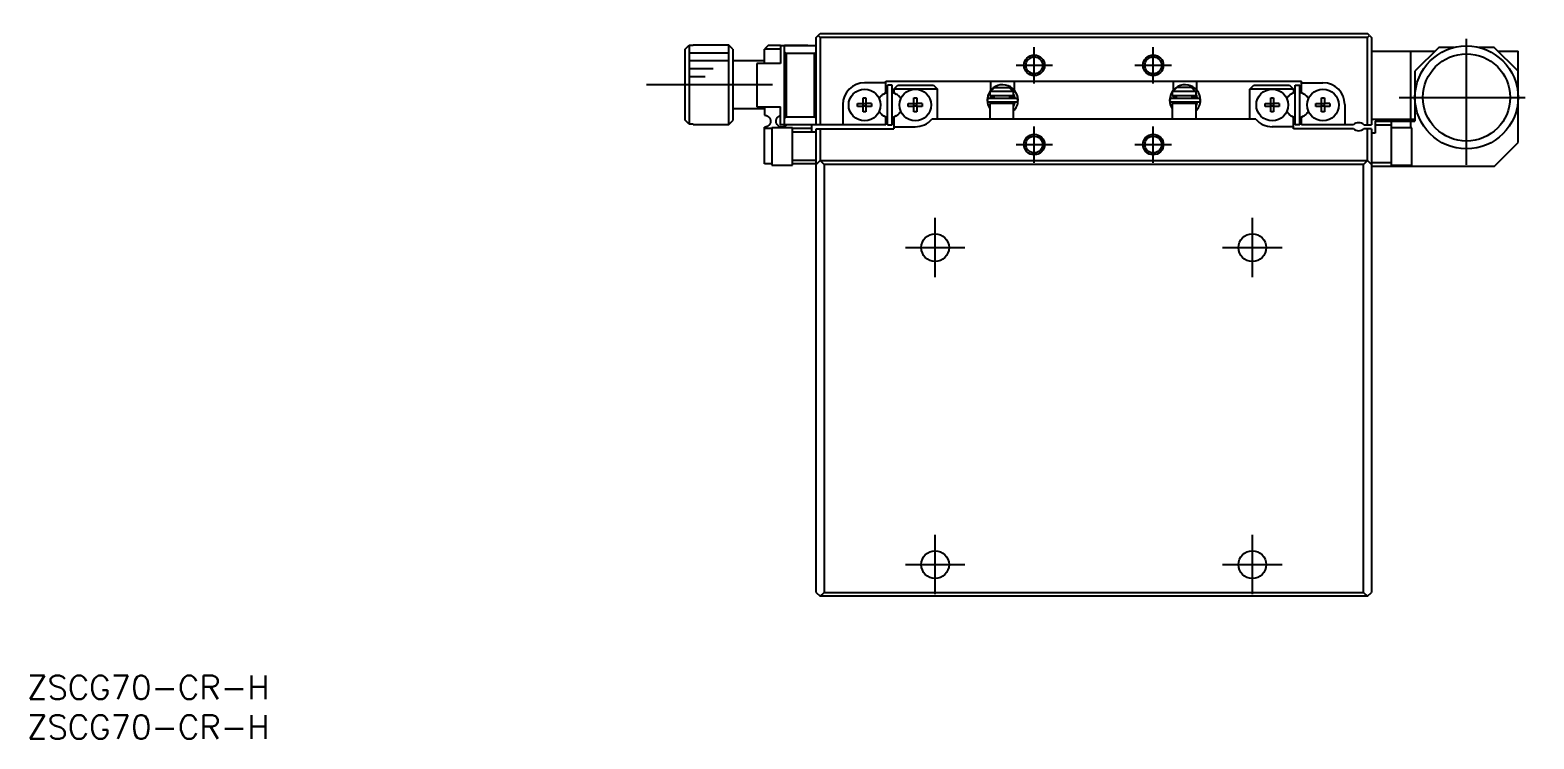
# Model space of a CAD drawing. Extents: x 0 to 393, y -8 to 273.
# Drawn here: x 0.4 to 190, y -8 to 81.4 of the extents above; entities that cross this region are included whole.
import ezdxf

# ---------------------------------------------------------------- set-up
doc = ezdxf.new("R2010")
doc.units = 0
doc.header["$LTSCALE"] = 0.5
doc.linetypes.add('CENTER', pattern=[50.8, 31.75, -6.35, 6.35, -6.35])
for name, color, linetype in [('MSM_CENTER', 1, 'CENTER'), ('MSM_CONTINUOUS', 7, 'CONTINUOUS'), ('MSM_NARROW', 5, 'CONTINUOUS'), ('MSM_PART_NUMBER', 7, 'CONTINUOUS')]:
    doc.layers.add(name, color=color, linetype=linetype)
doc.styles.get("Standard").update_dxf_attribs({"font": 'txt.shx', "height": 1, "bigfont": 'bigfont.shx'})

# ---------------------------------------------------------------- blocks, each defined once
blk = doc.blocks.new('*U2')
at = {"layer": 'MSM_PART_NUMBER'}
blk.add_text('ZSCG70-CR-H', height=3, dxfattribs=at).set_placement((0, -3))
blk = doc.blocks.new('*U3')
at = {"layer": 'MSM_PART_NUMBER'}
blk.add_text('ZSCG70-CR-H', height=3, dxfattribs=at).set_placement((0, -8))

msp = doc.modelspace()

# ---------------------------------------------------------------- linework, layer by layer
at = {"layer": 'MSM_CENTER'}
for p, q in [((181.5, 64.450001), (181.5, 81.449999)), ((127, 74.7), (127, 79.3)), ((142, 74.7), (142, 79.3)), ((124.7, 77), (129.3, 77)), ((139.7, 77), (144.3, 77)), ((94, 74.55), (78, 74.55)), ((173.000001, 72.95), (189.999999, 72.95)), ((127, 64.7), (127, 69.3)), ((142, 64.7), (142, 69.3)), ((124.7, 67), (129.3, 67)), ((139.7, 67), (144.3, 67)), ((114.5, 50.25), (114.5, 57.75)), ((154.5, 50.25), (154.5, 57.75)), ((110.75, 54), (118.25, 54)), ((150.75, 54), (158.25, 54)), ((114.5, 10.25), (114.5, 17.75)), ((154.5, 10.25), (154.5, 17.75)), ((110.75, 14), (118.25, 14)), ((150.75, 14), (158.25, 14))]:
    msp.add_line(p, q, dxfattribs=at)
at = {"layer": 'MSM_CONTINUOUS'}
for p, q in [((99.5, 80.5), (99.75, 80.75)), ((99.5, 69.5), (99.5, 80.5)), ((99.75, 80.75), (100, 81)), ((99.75, 80.75), (100, 80.5)), ((100, 81), (169, 81)), ((100, 80.5), (100, 69.5)), ((169, 80.5), (100, 80.5)), ((169.25, 80.75), (169, 81)), ((169, 80.5), (169.25, 80.75)), ((169, 69.5), (169, 80.5)), ((169.25, 80.75), (169.5, 80.5)), ((169.5, 80.5), (169.5, 69.5)), ((83, 79.032187), (83.5, 79.533974)), ((83, 70.067813), (83, 79.032187)), ((83.5, 79.533974), (83.5, 69.566026)), ((83.5, 79.533974), (84, 79.533974)), ((84, 79.533974), (84, 79.55)), ((88.5, 79.55), (84, 79.55)), ((88.5, 69.55), (88.5, 79.55)), ((89, 79.05), (88.5, 79.55)), ((89, 79.05), (89, 70.05)), ((93.5, 79.55), (93, 79.05)), ((95, 79.05), (93, 79.05)), ((93, 77.25), (93, 79.05)), ((93.5, 79.55), (95, 79.55)), ((95, 79.55), (95, 77.25)), ((95, 79.5), (99.5, 79.5)), ((95.5, 69.5), (95.5, 79.55)), ((95.5, 79.55), (98.4, 79.55)), ((95.5, 78.7), (95.7, 78.5)), ((95.7, 78.5), (95.7, 70.5)), ((99.3, 78.5), (95.7, 78.5)), ((98.45, 79.5), (98.4, 79.55)), ((99.3, 78.5), (99.5, 78.7)), ((99.3, 70.5), (99.3, 78.5)), ((169.5, 78.8), (177.55, 78.8)), ((174.5, 70.2), (174.5, 78.8)), ((178, 79.25), (175, 76.25)), ((179.900004, 79.25), (178, 79.25)), ((185, 79.25), (183.099996, 79.25)), ((188, 76.25), (185, 79.25)), ((185.45, 78.8), (188, 78.8)), ((188, 67.25), (188, 78.8)), ((93, 77.55), (89, 77.55)), ((92, 77.25), (92, 71.75)), ((95, 77.25), (92, 77.25)), ((175, 76.25), (175, 69.95)), ((108.3, 74.8), (105.6, 74.8)), ((108.3, 75), (160.7, 75)), ((108.3, 73.544412), (108.3, 75)), ((108.5, 69.5), (108.5, 74.5)), ((109.1, 74.5), (108.5, 74.5)), ((109.1, 69.5), (109.1, 74.5)), ((109.3, 74), (109.8, 74.5)), ((109.3, 74), (109.3, 73.544412)), ((114.8, 74), (109.3, 74)), ((109.8, 74.5), (114.3, 74.5)), ((114.3, 74.5), (114.8, 74)), ((114.8, 70.2), (114.8, 74)), ((121.454317, 73.7), (121.983485, 74.2)), ((121.5, 75), (121.5, 73.830467)), ((121.983485, 74.2), (123.816515, 74.2)), ((123.816515, 74.2), (124.345683, 73.7)), ((124.5, 73.854129), (124.5, 75)), ((144.454317, 73.7), (144.983485, 74.2)), ((144.5, 75), (144.5, 73.830467)), ((146.816515, 74.2), (144.983485, 74.2)), ((146.816515, 74.2), (147.345683, 73.7)), ((147.5, 73.854129), (147.5, 75)), ((154.2, 74), (154.7, 74.5)), ((159.7, 74), (154.2, 74)), ((154.2, 70.2), (154.2, 74)), ((154.7, 74.5), (159.2, 74.5)), ((159.2, 74.5), (159.7, 74)), ((159.7, 74), (159.7, 73.544412)), ((159.9, 74.5), (160.5, 74.5)), ((159.9, 69.5), (159.9, 74.5)), ((160.5, 69.5), (160.5, 74.5)), ((160.7, 73.544412), (160.7, 75)), ((160.7, 74.8), (163.4, 74.8)), ((104.713639, 71.82), (104.713639, 72.18)), ((104.713639, 72.18), (105.42, 72.18)), ((105.42, 72.886361), (105.78, 72.886361)), ((105.42, 72.18), (105.42, 72.886361)), ((105.430372, 72.169628), (105.42, 72.18)), ((105.430372, 71.830372), (105.430372, 72.169628)), ((105.430372, 72.169628), (105.769628, 72.169628)), ((105.769628, 72.169628), (105.78, 72.18)), ((105.769628, 72.169628), (105.769628, 71.830372)), ((105.78, 72.886361), (105.78, 72.18)), ((106.486361, 72.18), (105.78, 72.18)), ((106.486361, 72.18), (106.486361, 71.82)), ((108.00625, 73.374815), (108.3, 73.544412)), ((109.3, 73.544412), (109.59375, 73.374815)), ((111.113639, 71.82), (111.113639, 72.18)), ((111.113639, 72.18), (111.82, 72.18)), ((111.82, 72.886361), (112.18, 72.886361)), ((111.82, 72.18), (111.82, 72.886361)), ((111.830372, 72.169628), (111.82, 72.18)), ((111.830372, 71.830372), (111.830372, 72.169628)), ((111.830372, 72.169628), (112.169628, 72.169628)), ((112.169628, 72.169628), (112.18, 72.18)), ((112.169628, 72.169628), (112.169628, 71.830372)), ((112.18, 72.886361), (112.18, 72.18)), ((112.886361, 72.18), (112.18, 72.18)), ((112.886361, 72.18), (112.886361, 71.82)), ((121.20292, 73.323491), (121.066191, 72.633656)), ((121.167614, 73.141147), (121.166513, 73.106901)), ((121.166513, 73.106901), (121.167124, 73.072643)), ((121.167124, 73.072643), (121.169446, 73.038459)), ((121.170425, 73.175298), (121.167614, 73.141147)), ((121.169446, 73.038459), (121.173474, 73.00443)), ((121.17494, 73.20927), (121.170425, 73.175298)), ((121.173474, 73.00443), (121.179196, 72.97064)), ((121.181148, 73.24298), (121.17494, 73.20927)), ((121.179196, 72.97064), (121.1866, 72.937171)), ((121.189033, 73.276346), (121.181148, 73.24298)), ((121.1866, 72.937171), (121.195667, 72.904107)), ((121.198578, 73.309286), (121.189033, 73.276346)), ((121.195667, 72.904107), (121.206377, 72.871527)), ((121.20976, 73.341717), (121.198578, 73.309286)), ((121.206377, 72.871527), (121.218702, 72.839511)), ((121.221835, 73.371894), (121.20976, 73.341717)), ((121.218702, 72.839511), (121.232613, 72.808138)), ((121.225637, 73.374557), (121.221835, 73.371894)), ((121.227867, 73.375001), (121.225637, 73.374557)), ((121.235601, 73.401051), (121.226419, 73.380202)), ((121.22662, 73.380771), (121.399999, 73.333644)), ((121.232261, 73.375256), (121.227867, 73.375001)), ((121.237767, 73.374984), (121.232261, 73.375256)), ((121.232613, 72.808138), (121.236538, 72.79999)), ((121.244348, 73.374186), (121.237767, 73.374984)), ((121.251963, 73.372868), (121.244348, 73.374186)), ((121.26056, 73.371038), (121.251963, 73.372868)), ((124.759909, 72.801506), (121.259909, 72.801506)), ((121.259909, 72.411506), (124.759909, 72.411506)), ((121.270082, 73.368709), (121.26056, 73.371038)), ((121.280468, 73.365895), (121.270082, 73.368709)), ((121.291648, 73.362616), (121.280468, 73.365895)), ((121.30355, 73.358892), (121.291648, 73.362616)), ((121.316094, 73.354749), (121.30355, 73.358892)), ((121.329198, 73.350214), (121.316094, 73.354749)), ((121.342775, 73.345316), (121.329198, 73.350214)), ((121.356737, 73.340088), (121.342775, 73.345316)), ((121.370992, 73.334564), (121.356737, 73.340088)), ((121.385444, 73.328781), (121.370992, 73.334564)), ((121.4, 73.322777), (121.385444, 73.328781)), ((124.4, 73.7), (121.4, 73.7)), ((121.4, 73.7), (121.4, 73.2)), ((121.4, 73.2), (124.4, 73.2)), ((124.4, 72.2), (121.4, 72.2)), ((121.4, 72.2), (121.4, 70.2)), ((121.508323, 72.199901), (121.466281, 72.411484)), ((121.556535, 73.106807), (121.557165, 73.121877)), ((121.556674, 73.091727), (121.556535, 73.106807)), ((121.557582, 73.076677), (121.556674, 73.091727)), ((121.557165, 73.121877), (121.558563, 73.136897)), ((121.559256, 73.061697), (121.557582, 73.076677)), ((121.558563, 73.136897), (121.560726, 73.151829)), ((121.561689, 73.046825), (121.559256, 73.061697)), ((121.560726, 73.151829), (121.563648, 73.166632)), ((121.564875, 73.0321), (121.561689, 73.046825)), ((121.563648, 73.166632), (121.567321, 73.181267)), ((121.568803, 73.01756), (121.564875, 73.0321)), ((121.567321, 73.181267), (121.571733, 73.195697)), ((121.573463, 73.003243), (121.568803, 73.01756)), ((121.571733, 73.195697), (121.573215, 73.200026)), ((121.578839, 72.989183), (121.573463, 73.003243)), ((121.574612, 73), (121.9, 73)), ((121.584917, 72.975418), (121.578839, 72.989183)), ((121.591679, 72.96198), (121.584917, 72.975418)), ((121.599107, 72.948903), (121.591679, 72.96198)), ((121.607179, 72.936219), (121.599107, 72.948903)), ((121.615873, 72.923957), (121.607179, 72.936219)), ((121.625168, 72.912147), (121.615873, 72.923957)), ((121.635036, 72.900817), (121.625168, 72.912147)), ((121.645454, 72.889994), (121.635036, 72.900817)), ((121.656394, 72.879701), (121.645454, 72.889994)), ((121.667828, 72.869963), (121.656394, 72.879701)), ((121.679727, 72.860801), (121.667828, 72.869963)), ((121.692062, 72.852236), (121.679727, 72.860801)), ((121.704802, 72.844288), (121.692062, 72.852236)), ((121.717916, 72.836973), (121.704802, 72.844288)), ((121.731373, 72.830309), (121.717916, 72.836973)), ((121.745139, 72.824309), (121.731373, 72.830309)), ((121.759182, 72.818987), (121.745139, 72.824309)), ((121.773468, 72.814354), (121.759182, 72.818987)), ((121.787964, 72.810422), (121.773468, 72.814354)), ((121.802636, 72.807198), (121.787964, 72.810422)), ((121.817448, 72.804689), (121.802636, 72.807198)), ((121.832366, 72.802902), (121.817448, 72.804689)), ((121.847355, 72.80184), (121.832366, 72.802902)), ((121.861589, 72.801506), (121.847355, 72.80184)), ((121.9, 73.2), (121.9, 72.801506)), ((121.9, 72.411506), (121.9, 72.2)), ((123.9, 72.801506), (123.9, 73.2)), ((123.9, 73), (124.4454, 73)), ((123.9, 72.2), (123.9, 72.411506)), ((124, 72.801506), (124, 73)), ((124, 72.2), (124, 72.411506)), ((124.165265, 72.80159), (124.158228, 72.801506)), ((124.180278, 72.802303), (124.165265, 72.80159)), ((124.19524, 72.803744), (124.180278, 72.802303)), ((124.210118, 72.805909), (124.19524, 72.803744)), ((124.224874, 72.808795), (124.210118, 72.805909)), ((124.239476, 72.812396), (124.224874, 72.808795)), ((124.253887, 72.816703), (124.239476, 72.812396)), ((124.268073, 72.821708), (124.253887, 72.816703)), ((124.282001, 72.827401), (124.268073, 72.821708)), ((124.295636, 72.833769), (124.282001, 72.827401)), ((124.308946, 72.840798), (124.295636, 72.833769)), ((124.321897, 72.848473), (124.308946, 72.840798)), ((124.334457, 72.856778), (124.321897, 72.848473)), ((124.346594, 72.865693), (124.334457, 72.856778)), ((124.358279, 72.875199), (124.346594, 72.865693)), ((124.369481, 72.885274), (124.358279, 72.875199)), ((124.38017, 72.895894), (124.369481, 72.885274)), ((124.39032, 72.907036), (124.38017, 72.895894)), ((124.399903, 72.918673), (124.39032, 72.907036)), ((124.408893, 72.930777), (124.399903, 72.918673)), ((124.4, 73.2), (124.4, 73.7)), ((124.4, 70.2), (124.4, 72.2)), ((124.400064, 73.304752), (124.553543, 72.801548)), ((124.55322, 72.411452), (124.400087, 71.907825)), ((124.417266, 72.943318), (124.408893, 72.930777)), ((124.425, 72.956267), (124.417266, 72.943318)), ((124.432072, 72.969591), (124.425, 72.956267)), ((124.438463, 72.983257), (124.432072, 72.969591)), ((124.444155, 72.99723), (124.438463, 72.983257)), ((124.439155, 73.219748), (124.439533, 73.218246)), ((124.439423, 73.218482), (124.445203, 73.203922)), ((124.449131, 73.011474), (124.444155, 72.99723)), ((124.445203, 73.203922), (124.450029, 73.189655)), ((124.453378, 73.025954), (124.449131, 73.011474)), ((124.450029, 73.189655), (124.454126, 73.175158)), ((124.456883, 73.04063), (124.453378, 73.025954)), ((124.454126, 73.175158), (124.457481, 73.160468)), ((124.459636, 73.055466), (124.456883, 73.04063)), ((124.457481, 73.160468), (124.460085, 73.145621)), ((124.46163, 73.070422), (124.459636, 73.055466)), ((124.460085, 73.145621), (124.461929, 73.130658)), ((124.462858, 73.085459), (124.46163, 73.070422)), ((124.461929, 73.130658), (124.463008, 73.115617)), ((124.463318, 73.100537), (124.462858, 73.085459)), ((124.463008, 73.115617), (124.463318, 73.100537)), ((124.819172, 73.315697), (124.797982, 73.371894)), ((144.20292, 73.323491), (144.066191, 72.633656)), ((144.167614, 73.141147), (144.166513, 73.106901)), ((144.166513, 73.106901), (144.167124, 73.072643)), ((144.167124, 73.072643), (144.169446, 73.038459)), ((144.170425, 73.175298), (144.167614, 73.141147)), ((144.169446, 73.038459), (144.173474, 73.00443)), ((144.17494, 73.20927), (144.170425, 73.175298)), ((144.173474, 73.00443), (144.179196, 72.97064)), ((144.181148, 73.24298), (144.17494, 73.20927)), ((144.179196, 72.97064), (144.1866, 72.937171)), ((144.189033, 73.276346), (144.181148, 73.24298)), ((144.1866, 72.937171), (144.195667, 72.904107)), ((144.198578, 73.309286), (144.189033, 73.276346)), ((144.195667, 72.904107), (144.206377, 72.871527)), ((144.20976, 73.341717), (144.198578, 73.309286)), ((144.206377, 72.871527), (144.218702, 72.839511)), ((144.221835, 73.371894), (144.20976, 73.341717)), ((144.218702, 72.839511), (144.232613, 72.808138)), ((144.225637, 73.374557), (144.221835, 73.371894)), ((144.235601, 73.401051), (144.223722, 73.373946)), ((144.227845, 73.374998), (144.225637, 73.374557)), ((144.22662, 73.380771), (144.399999, 73.333644)), ((144.232234, 73.375256), (144.227845, 73.374998)), ((144.237736, 73.374986), (144.232234, 73.375256)), ((144.232613, 72.808138), (144.236538, 72.79999)), ((144.244315, 73.374191), (144.237736, 73.374986)), ((144.251928, 73.372875), (144.244315, 73.374191)), ((144.260524, 73.371046), (144.251928, 73.372875)), ((147.759909, 72.801506), (144.259909, 72.801506)), ((144.259909, 72.411506), (147.759909, 72.411506)), ((144.270046, 73.368718), (144.260524, 73.371046)), ((144.280433, 73.365905), (144.270046, 73.368718)), ((144.291615, 73.362626), (144.280433, 73.365905)), ((144.303519, 73.358902), (144.291615, 73.362626)), ((144.316066, 73.354758), (144.303519, 73.358902)), ((144.329174, 73.350222), (144.316066, 73.354758)), ((144.342756, 73.345323), (144.329174, 73.350222)), ((144.356722, 73.340094), (144.342756, 73.345323)), ((144.370981, 73.334568), (144.356722, 73.340094)), ((144.385439, 73.328783), (144.370981, 73.334568)), ((144.4, 73.322777), (144.385439, 73.328783)), ((147.4, 73.7), (144.4, 73.7)), ((144.4, 73.7), (144.4, 73.2)), ((144.4, 73.2), (147.4, 73.2)), ((147.4, 72.2), (144.4, 72.2)), ((144.4, 72.2), (144.4, 70.2)), ((144.508323, 72.199901), (144.466281, 72.411484)), ((144.556535, 73.106807), (144.557165, 73.121877)), ((144.556674, 73.091727), (144.556535, 73.106807)), ((144.557582, 73.076677), (144.556674, 73.091727)), ((144.557165, 73.121877), (144.558563, 73.136897)), ((144.559256, 73.061697), (144.557582, 73.076677)), ((144.558563, 73.136897), (144.560726, 73.151829)), ((144.561689, 73.046825), (144.559256, 73.061697)), ((144.560726, 73.151829), (144.563648, 73.166632)), ((144.564875, 73.0321), (144.561689, 73.046825)), ((144.563648, 73.166632), (144.567321, 73.181267)), ((144.568803, 73.01756), (144.564875, 73.0321)), ((144.567321, 73.181267), (144.571733, 73.195697)), ((144.573463, 73.003243), (144.568803, 73.01756)), ((144.571733, 73.195697), (144.573215, 73.200026)), ((144.578839, 72.989183), (144.573463, 73.003243)), ((144.574612, 73), (144.9, 73)), ((144.584917, 72.975418), (144.578839, 72.989183)), ((144.591679, 72.96198), (144.584917, 72.975418)), ((144.599107, 72.948903), (144.591679, 72.96198)), ((144.607179, 72.936219), (144.599107, 72.948903)), ((144.615873, 72.923957), (144.607179, 72.936219)), ((144.625168, 72.912147), (144.615873, 72.923957)), ((144.635036, 72.900817), (144.625168, 72.912147)), ((144.645454, 72.889994), (144.635036, 72.900817)), ((144.656394, 72.879701), (144.645454, 72.889994)), ((144.667828, 72.869963), (144.656394, 72.879701)), ((144.679727, 72.860801), (144.667828, 72.869963)), ((144.692062, 72.852236), (144.679727, 72.860801)), ((144.704802, 72.844288), (144.692062, 72.852236)), ((144.717916, 72.836973), (144.704802, 72.844288)), ((144.731373, 72.830309), (144.717916, 72.836973)), ((144.745139, 72.824309), (144.731373, 72.830309)), ((144.759182, 72.818987), (144.745139, 72.824309)), ((144.773468, 72.814354), (144.759182, 72.818987)), ((144.787964, 72.810422), (144.773468, 72.814354)), ((144.802636, 72.807198), (144.787964, 72.810422)), ((144.817448, 72.804689), (144.802636, 72.807198)), ((144.832366, 72.802902), (144.817448, 72.804689)), ((144.847355, 72.80184), (144.832366, 72.802902)), ((144.861589, 72.801506), (144.847355, 72.80184)), ((144.9, 73.2), (144.9, 72.801506)), ((144.9, 72.411506), (144.9, 72.2)), ((146.9, 72.801506), (146.9, 73.2)), ((146.9, 73), (147.4454, 73)), ((146.9, 72.2), (146.9, 72.411506)), ((147, 72.801506), (147, 73)), ((147, 72.2), (147, 72.411506)), ((147.165265, 72.80159), (147.158228, 72.801506)), ((147.180278, 72.802303), (147.165265, 72.80159)), ((147.19524, 72.803744), (147.180278, 72.802303)), ((147.210118, 72.805909), (147.19524, 72.803744)), ((147.224874, 72.808795), (147.210118, 72.805909)), ((147.239476, 72.812396), (147.224874, 72.808795)), ((147.253887, 72.816703), (147.239476, 72.812396)), ((147.268073, 72.821708), (147.253887, 72.816703)), ((147.282001, 72.827401), (147.268073, 72.821708)), ((147.295636, 72.833769), (147.282001, 72.827401)), ((147.308946, 72.840798), (147.295636, 72.833769)), ((147.321897, 72.848473), (147.308946, 72.840798)), ((147.334457, 72.856778), (147.321897, 72.848473)), ((147.346594, 72.865693), (147.334457, 72.856778)), ((147.358279, 72.875199), (147.346594, 72.865693)), ((147.369481, 72.885274), (147.358279, 72.875199)), ((147.38017, 72.895894), (147.369481, 72.885274)), ((147.39032, 72.907036), (147.38017, 72.895894)), ((147.399903, 72.918673), (147.39032, 72.907036)), ((147.408893, 72.930777), (147.399903, 72.918673)), ((147.4, 73.2), (147.4, 73.7)), ((147.4, 70.2), (147.4, 72.2)), ((147.400064, 73.304752), (147.553543, 72.801548)), ((147.55322, 72.411452), (147.400087, 71.907825)), ((147.417266, 72.943318), (147.408893, 72.930777)), ((147.425, 72.956267), (147.417266, 72.943318)), ((147.432072, 72.969591), (147.425, 72.956267)), ((147.438463, 72.983257), (147.432072, 72.969591)), ((147.444155, 72.99723), (147.438463, 72.983257)), ((147.439155, 73.219748), (147.439533, 73.218246)), ((147.439423, 73.218482), (147.445203, 73.203922)), ((147.449131, 73.011474), (147.444155, 72.99723)), ((147.445203, 73.203922), (147.450029, 73.189655)), ((147.453378, 73.025954), (147.449131, 73.011474)), ((147.450029, 73.189655), (147.454126, 73.175158)), ((147.456883, 73.04063), (147.453378, 73.025954)), ((147.454126, 73.175158), (147.457481, 73.160468)), ((147.459636, 73.055466), (147.456883, 73.04063)), ((147.457481, 73.160468), (147.460085, 73.145621)), ((147.46163, 73.070422), (147.459636, 73.055466)), ((147.460085, 73.145621), (147.461929, 73.130658)), ((147.462858, 73.085459), (147.46163, 73.070422)), ((147.461929, 73.130658), (147.463008, 73.115617)), ((147.463318, 73.100537), (147.462858, 73.085459)), ((147.463008, 73.115617), (147.463318, 73.100537)), ((147.819172, 73.315697), (147.797982, 73.371894)), ((156.113639, 71.82), (156.113639, 72.18)), ((156.113639, 72.18), (156.82, 72.18)), ((156.82, 72.886361), (157.18, 72.886361)), ((156.82, 72.18), (156.82, 72.886361)), ((156.830372, 72.169628), (156.82, 72.18)), ((156.830372, 71.830372), (156.830372, 72.169628)), ((156.830372, 72.169628), (157.169628, 72.169628)), ((157.169628, 72.169628), (157.18, 72.18)), ((157.169628, 72.169628), (157.169628, 71.830372)), ((157.18, 72.886361), (157.18, 72.18)), ((157.886361, 72.18), (157.18, 72.18)), ((157.886361, 72.18), (157.886361, 71.82)), ((159.7, 73.544412), (159.40625, 73.374815)), ((160.99375, 73.374815), (160.7, 73.544412)), ((162.513639, 71.82), (162.513639, 72.18)), ((162.513639, 72.18), (163.22, 72.18)), ((163.22, 72.886361), (163.58, 72.886361)), ((163.22, 72.18), (163.22, 72.886361)), ((163.230372, 72.169628), (163.22, 72.18)), ((163.230372, 71.830372), (163.230372, 72.169628)), ((163.230372, 72.169628), (163.569628, 72.169628)), ((163.569628, 72.169628), (163.58, 72.18)), ((163.569628, 72.169628), (163.569628, 71.830372)), ((163.58, 72.886361), (163.58, 72.18)), ((164.286361, 72.18), (163.58, 72.18)), ((164.286361, 72.18), (164.286361, 71.82)), ((89, 71.55), (93, 71.55)), ((92, 71.75), (95, 71.75)), ((93, 71.75), (93, 70.7)), ((93, 70.7), (93.025944, 70.69955)), ((93.025944, 70.69955), (93.05186, 70.698204)), ((93.05186, 70.698204), (93.077687, 70.695966)), ((93.077687, 70.695966), (93.101411, 70.693112)), ((93.101411, 70.693112), (93.125012, 70.689507)), ((93.125012, 70.689507), (93.148448, 70.685162)), ((93.148448, 70.685162), (93.174385, 70.679444)), ((93.174385, 70.679444), (93.200059, 70.672824)), ((93.200059, 70.672824), (93.225409, 70.665326)), ((93.225409, 70.665326), (93.249686, 70.657217)), ((93.249686, 70.657217), (93.273607, 70.648311)), ((93.273607, 70.648311), (93.297124, 70.638634)), ((93.297124, 70.638634), (93.328927, 70.624022)), ((93.328927, 70.624022), (93.359837, 70.608041)), ((93.359837, 70.608041), (93.382189, 70.595314)), ((93.382189, 70.595314), (93.403989, 70.581895)), ((93.403989, 70.581895), (93.425197, 70.567825)), ((93.425197, 70.567825), (93.447575, 70.551811)), ((93.447575, 70.551811), (93.469207, 70.535102)), ((93.469207, 70.535102), (93.493728, 70.514562)), ((93.493728, 70.514562), (93.517158, 70.493181)), ((93.517158, 70.493181), (93.539446, 70.471055)), ((93.539446, 70.471055), (93.562327, 70.446273)), ((93.562327, 70.446273), (93.583835, 70.420783)), ((93.583835, 70.420783), (93.605188, 70.392997)), ((93.605188, 70.392997), (93.624972, 70.36462)), ((93.624972, 70.36462), (93.639817, 70.341323)), ((93.639817, 70.341323), (93.65365, 70.317751)), ((93.65365, 70.317751), (93.666472, 70.29397)), ((93.666472, 70.29397), (93.681238, 70.263711)), ((93.681238, 70.263711), (93.694448, 70.233271)), ((93.694448, 70.233271), (93.707445, 70.19904)), ((93.707445, 70.19904), (93.718648, 70.16458)), ((93.718648, 70.16458), (93.72803, 70.130199)), ((94.472449, 70.132125), (94.483013, 70.170064)), ((94.483013, 70.170064), (94.495803, 70.208082)), ((94.495803, 70.208082), (94.507875, 70.238898)), ((94.507875, 70.238898), (94.521504, 70.269598)), ((94.521504, 70.269598), (94.536883, 70.300393)), ((94.536883, 70.300393), (94.553915, 70.330886)), ((94.553915, 70.330886), (94.564967, 70.349041)), ((94.564967, 70.349041), (94.57663, 70.367025)), ((94.57663, 70.367025), (94.597611, 70.396796)), ((94.597611, 70.396796), (94.620327, 70.425898)), ((94.620327, 70.425898), (94.636705, 70.445174)), ((94.636705, 70.445174), (94.653878, 70.464052)), ((94.653878, 70.464052), (94.671826, 70.482478)), ((94.671826, 70.482478), (94.688805, 70.498798)), ((94.688805, 70.498798), (94.70641, 70.514685)), ((94.70641, 70.514685), (94.724021, 70.529607)), ((94.724021, 70.529607), (94.742197, 70.544067)), ((94.742197, 70.544067), (94.763266, 70.559723)), ((94.763266, 70.559723), (94.785016, 70.574729)), ((94.785016, 70.574729), (94.807404, 70.589037)), ((94.807404, 70.589037), (94.830921, 70.602901)), ((94.830921, 70.602901), (94.855064, 70.615971)), ((94.855064, 70.615971), (94.879778, 70.628202)), ((94.879778, 70.628202), (94.902769, 70.638588)), ((94.902769, 70.638588), (94.926183, 70.64823)), ((94.926183, 70.64823), (94.944299, 70.655065)), ((94.944299, 70.655065), (94.962629, 70.661446)), ((94.962629, 70.661446), (94.981221, 70.667381)), ((94.981221, 70.667381), (95, 70.672842)), ((95, 69.5), (95, 71.75)), ((95.7, 70.5), (95.5, 70.3)), ((95.7, 70.5), (99.3, 70.5)), ((99.5, 70.3), (99.3, 70.5)), ((102.85, 72.05), (102.85, 69.5)), ((105.42, 71.82), (104.713639, 71.82)), ((105.430372, 71.830372), (105.42, 71.82)), ((105.42, 71.113639), (105.42, 71.82)), ((105.78, 71.113639), (105.42, 71.113639)), ((105.769628, 71.830372), (105.430372, 71.830372)), ((105.769628, 71.830372), (105.78, 71.82)), ((105.78, 71.82), (105.78, 71.113639)), ((106.486361, 71.82), (105.78, 71.82)), ((108.3, 70.455588), (108.00625, 70.625185)), ((108.3, 69.5), (108.3, 70.455588)), ((109.59375, 70.625185), (109.3, 70.455588)), ((109.3, 70.455588), (109.3, 69)), ((111.82, 71.82), (111.113639, 71.82)), ((111.830372, 71.830372), (111.82, 71.82)), ((111.82, 71.113639), (111.82, 71.82)), ((112.18, 71.113639), (111.82, 71.113639)), ((112.169628, 71.830372), (111.830372, 71.830372)), ((112.169628, 71.830372), (112.18, 71.82)), ((112.18, 71.82), (112.18, 71.113639)), ((112.886361, 71.82), (112.18, 71.82)), ((154.920938, 70.2), (114.079062, 70.2)), ((124.44273, 72), (124.4, 72)), ((147.44273, 72), (147.4, 72)), ((156.82, 71.82), (156.113639, 71.82)), ((156.830372, 71.830372), (156.82, 71.82)), ((156.82, 71.113639), (156.82, 71.82)), ((157.18, 71.113639), (156.82, 71.113639)), ((157.169628, 71.830372), (156.830372, 71.830372)), ((157.169628, 71.830372), (157.18, 71.82)), ((157.18, 71.82), (157.18, 71.113639)), ((157.886361, 71.82), (157.18, 71.82)), ((159.40625, 70.625185), (159.7, 70.455588)), ((159.7, 69), (159.7, 70.455588)), ((160.7, 70.455588), (160.99375, 70.625185)), ((160.7, 69.5), (160.7, 70.455588)), ((163.22, 71.82), (162.513639, 71.82)), ((163.230372, 71.830372), (163.22, 71.82)), ((163.22, 71.113639), (163.22, 71.82)), ((163.58, 71.113639), (163.22, 71.113639)), ((163.569628, 71.830372), (163.230372, 71.830372)), ((163.569628, 71.830372), (163.58, 71.82)), ((163.58, 71.82), (163.58, 71.113639)), ((164.286361, 71.82), (163.58, 71.82)), ((166.15, 72.05), (166.15, 69.5)), ((169.5, 70.2), (175, 70.2)), ((83.5, 69.566026), (83, 70.067813)), ((84, 69.566026), (83.5, 69.566026)), ((84, 69.55), (84, 69.566026)), ((84, 69.55), (88.5, 69.55)), ((88.5, 69.55), (89, 70.05)), ((93.012391, 69.200104), (93, 69.2)), ((93, 64.55), (93, 69.2)), ((93, 69.05), (93.9, 69.05)), ((93.024771, 69.200413), (93.012391, 69.200104)), ((93.037094, 69.200922), (93.024771, 69.200413)), ((93.049313, 69.201625), (93.037094, 69.200922)), ((93.061383, 69.202516), (93.049313, 69.201625)), ((93.076751, 69.20394), (93.061383, 69.202516)), ((93.091865, 69.205653), (93.076751, 69.20394)), ((93.106696, 69.207635), (93.091865, 69.205653)), ((93.121212, 69.209865), (93.106696, 69.207635)), ((93.135383, 69.212322), (93.121212, 69.209865)), ((93.149178, 69.214986), (93.135383, 69.212322)), ((93.163515, 69.218042), (93.149178, 69.214986)), ((93.177493, 69.221305), (93.163515, 69.218042)), ((93.191118, 69.224759), (93.177493, 69.221305)), ((93.217025, 69.232084), (93.191118, 69.224759)), ((93.241765, 69.240033), (93.217025, 69.232084)), ((93.265423, 69.248537), (93.241765, 69.240033)), ((93.282393, 69.255195), (93.265423, 69.248537)), ((93.29887, 69.262122), (93.282393, 69.255195)), ((93.33058, 69.276786), (93.29887, 69.262122)), ((93.360586, 69.292368), (93.33058, 69.276786)), ((93.38916, 69.308865), (93.360586, 69.292368)), ((93.41638, 69.326199), (93.38916, 69.308865)), ((93.45943, 69.35719), (93.41638, 69.326199)), ((93.499251, 69.39031), (93.45943, 69.35719)), ((93.536307, 69.425715), (93.499251, 69.39031)), ((93.570311, 69.46292), (93.536307, 69.425715)), ((93.601742, 69.502332), (93.570311, 69.46292)), ((93.630246, 69.54344), (93.601742, 69.502332)), ((93.656133, 69.586696), (93.630246, 69.54344)), ((93.679163, 69.631822), (93.656133, 69.586696)), ((93.695409, 69.669099), (93.679163, 69.631822)), ((93.709711, 69.707491), (93.695409, 69.669099)), ((93.72205, 69.74716), (93.709711, 69.707491)), ((93.732211, 69.787621), (93.72205, 69.74716)), ((93.72803, 70.130199), (93.735737, 70.09557)), ((93.740219, 69.829268), (93.732211, 69.787621)), ((93.735737, 70.09557), (93.741712, 70.061192)), ((93.745885, 69.871546), (93.740219, 69.829268)), ((93.741712, 70.061192), (93.746063, 70.026746)), ((93.749177, 69.914876), (93.745885, 69.871546)), ((93.746063, 70.026746), (93.748784, 69.992691)), ((93.748784, 69.992691), (93.749947, 69.958912)), ((93.749947, 69.958912), (93.749177, 69.914876)), ((93.9, 69.1), (93.9, 64.4)), ((96.5, 69.1), (93.9, 69.1)), ((94.450132, 69.935925), (94.450349, 69.972846)), ((94.451661, 69.900109), (94.450132, 69.935925)), ((94.450349, 69.972846), (94.452434, 70.010363)), ((94.454838, 69.864952), (94.451661, 69.900109)), ((94.452434, 70.010363), (94.45648, 70.048378)), ((94.459579, 69.830513), (94.454838, 69.864952)), ((94.45648, 70.048378), (94.462657, 70.087207)), ((94.465757, 69.79707), (94.459579, 69.830513)), ((94.462657, 70.087207), (94.467182, 70.10962)), ((94.477204, 69.749836), (94.465757, 69.79707)), ((94.467182, 70.10962), (94.472449, 70.132125)), ((94.491406, 69.704248), (94.477204, 69.749836)), ((94.508023, 69.660745), (94.491406, 69.704248)), ((94.527029, 69.618926), (94.508023, 69.660745)), ((94.548025, 69.579285), (94.527029, 69.618926)), ((94.571132, 69.541313), (94.548025, 69.579285)), ((94.596066, 69.505293), (94.571132, 69.541313)), ((94.622951, 69.470924), (94.596066, 69.505293)), ((94.648936, 69.441248), (94.622951, 69.470924)), ((94.69055, 69.399576), (94.648936, 69.441248)), ((94.73579, 69.360925), (94.69055, 69.399576)), ((94.767664, 69.337141), (94.73579, 69.360925)), ((94.801369, 69.314701), (94.767664, 69.337141)), ((94.837068, 69.293662), (94.801369, 69.314701)), ((94.874623, 69.274256), (94.837068, 69.293662)), ((94.897293, 69.263799), (94.874623, 69.274256)), ((94.920899, 69.253864), (94.897293, 69.263799)), ((94.945526, 69.244491), (94.920899, 69.253864)), ((94.964424, 69.237956), (94.945526, 69.244491)), ((94.984016, 69.231768), (94.964424, 69.237956)), ((95.004343, 69.225969), (94.984016, 69.231768)), ((108.3, 69.5), (95, 69.5)), ((95.025444, 69.220596), (95.004343, 69.225969)), ((95.040055, 69.217253), (95.025444, 69.220596)), ((95.055062, 69.214138), (95.040055, 69.217253)), ((95.068336, 69.211648), (95.055062, 69.214138)), ((95.081941, 69.209352), (95.068336, 69.211648)), ((95.095852, 69.207268), (95.081941, 69.209352)), ((95.110047, 69.205415), (95.095852, 69.207268)), ((95.124501, 69.20381), (95.110047, 69.205415)), ((95.136112, 69.20273), (95.124501, 69.20381)), ((95.147909, 69.201822), (95.136112, 69.20273)), ((95.159849, 69.201091), (95.147909, 69.201822)), ((95.17189, 69.200542), (95.159849, 69.201091)), ((95.183992, 69.200181), (95.17189, 69.200542)), ((95.196113, 69.200014), (95.183992, 69.200181)), ((95.208211, 69.200045), (95.196113, 69.200014)), ((95.220247, 69.200276), (95.208211, 69.200045)), ((95.232259, 69.200703), (95.220247, 69.200276)), ((95.244211, 69.201317), (95.232259, 69.200703)), ((95.256068, 69.202111), (95.244211, 69.201317)), ((95.267794, 69.203079), (95.256068, 69.202111)), ((95.279354, 69.204213), (95.267794, 69.203079)), ((95.290712, 69.205506), (95.279354, 69.204213)), ((95.302969, 69.207102), (95.290712, 69.205506)), ((95.315014, 69.208872), (95.302969, 69.207102)), ((95.326835, 69.210803), (95.315014, 69.208872)), ((95.338418, 69.212884), (95.326835, 69.210803)), ((95.353248, 69.215823), (95.338418, 69.212884)), ((95.367701, 69.218989), (95.353248, 69.215823)), ((95.381779, 69.222362), (95.367701, 69.218989)), ((95.406124, 69.228879), (95.381779, 69.222362)), ((95.429435, 69.235953), (95.406124, 69.228879)), ((95.451775, 69.243523), (95.429435, 69.235953)), ((95.483374, 69.255593), (95.451775, 69.243523)), ((95.513304, 69.268574), (95.483374, 69.255593)), ((95.536699, 69.279826), (95.513304, 69.268574)), ((95.570022, 69.29763), (95.536699, 69.279826)), ((95.601591, 69.316577), (95.570022, 69.29763)), ((95.640898, 69.343276), (95.601591, 69.316577)), ((95.677738, 69.371842), (95.640898, 69.343276)), ((95.71188, 69.401839), (95.677738, 69.371842)), ((95.743909, 69.433606), (95.71188, 69.401839)), ((95.77365, 69.466857), (95.743909, 69.433606)), ((95.799968, 69.499957), (95.77365, 69.466857)), ((96.5, 64.4), (96.5, 69.1)), ((96.5, 69.05), (98.9, 69.05)), ((99.5, 68.55), (96.5, 68.55)), ((98.9, 69.5), (98.9, 68.55)), ((99.5, 69), (109.3, 69)), ((99.5, 10.5), (99.5, 69)), ((100, 69), (100, 65)), ((108.5, 69.5), (109.1, 69.5)), ((109.3, 69.25), (112, 69.25)), ((159.7, 69.25), (157, 69.25)), ((167.238562, 69), (159.7, 69)), ((160.5, 69.5), (159.9, 69.5)), ((167.238562, 69.5), (160.7, 69.5)), ((168.561438, 69.5), (169.5, 69.5)), ((169.5, 69), (168.561438, 69)), ((169, 65), (169, 69)), ((169.5, 69), (169.5, 10.5)), ((170, 68.45), (169.5, 68.45)), ((170, 69.95), (175, 69.95)), ((170, 69.95), (170, 68.45)), ((172, 69.45), (170, 69.45)), ((172, 69.95), (172, 64.25)), ((174.5, 69.909736), (172, 69.909736)), ((174.6, 69.1), (172, 69.1)), ((174.5, 69.1), (174.5, 69.95)), ((174.6, 64.4), (174.6, 69.1)), ((185, 64.25), (188, 67.25)), ((93.9, 64.55), (93, 64.55)), ((96.5, 65.05), (99.5, 65.05)), ((99.5, 64.55), (96.5, 64.55)), ((100, 65), (99.5, 64.5)), ((100.5, 64.5), (100, 65)), ((100, 65), (169, 65)), ((168.5, 64.5), (100.5, 64.5)), ((100.5, 64.5), (100.5, 10.5)), ((169, 65), (168.5, 64.5)), ((168.5, 10.5), (168.5, 64.5)), ((169.5, 64.5), (169, 65)), ((169.5, 64.75), (172, 64.75)), ((93.9, 64.4), (96.5, 64.4)), ((185, 64.25), (169.5, 64.25)), ((172, 64.4), (174.6, 64.4)), ((172, 64.319179), (174.5, 64.319179)), ((174.5, 64.4), (174.5, 64.25)), ((99.5, 10.5), (100, 10)), ((100, 10), (100.5, 10.5)), ((169, 10), (100, 10)), ((100.5, 10.5), (168.5, 10.5)), ((168.5, 10.5), (169, 10)), ((169, 10), (169.5, 10.5))]:
    msp.add_line(p, q, dxfattribs=at)
for centre, radius in [((127, 77), 1.0565), ((142, 77), 1.0565), ((181.5, 72.95), 6.5), ((181.5, 72.95), 5.5), ((105.6, 72), 2), ((112, 72), 2), ((157, 72), 2), ((163.4, 72), 2), ((127, 67), 1.0565), ((142, 67), 1.0565), ((114.5, 54), 1.75), ((154.5, 54), 1.75), ((114.5, 14), 1.75), ((154.5, 14), 1.75)]:
    msp.add_circle(centre, radius, dxfattribs=at)
for centre, radius, start, end in [((105.6, 72.05), 2.75, 90, 180), ((123.009768, 72.606192), 1.944084, 0.719787, 156.812363), ((146.009768, 72.606192), 1.944084, 0.719787, 156.812363), ((163.4, 72.05), 2.75, 0, 90), ((108.91481, 71.885), 1.75, 134.995594, 148.113496), ((108.800001, 72), 1.5875, 135.000026, 149.566818), ((108.8, 72), 1.5875, 120, 135), ((108.800001, 72), 1.5875, 100.89309, 120), ((108.800001, 72), 1.5875, 60.000031, 79.106984), ((108.8, 72), 1.5875, 45, 60), ((108.68519, 71.885), 1.75, 31.886504, 45.004406), ((108.800001, 72), 1.5875, 30.433263, 45.000026), ((121.259909, 72.606506), 0.195, 90, 270), ((123.016624, 72.608416), 1.950705, 180.710984, 214.007692), ((123.013319, 72.605246), 1.940453, 315.632122, 359.301655), ((124.759909, 72.606506), 0.195, 270, 90), ((144.259909, 72.606506), 0.195, 90, 270), ((146.016624, 72.608416), 1.950705, 180.710984, 214.007692), ((146.013319, 72.605246), 1.940453, 315.632122, 359.301655), ((147.759909, 72.606506), 0.195, 270, 90), ((160.31481, 71.885), 1.75, 134.995594, 148.113496), ((160.199999, 72), 1.5875, 134.999974, 149.566737), ((160.2, 72), 1.5875, 120, 135), ((160.199999, 72), 1.5875, 100.893016, 120), ((160.199999, 72), 1.5875, 60, 79.10691), ((160.2, 72), 1.5875, 45, 60), ((160.08519, 71.885), 1.75, 31.886504, 45.004406), ((160.199999, 72), 1.5875, 30.433182, 44.999974), ((108.91481, 72.115), 1.75, 211.886504, 225.090487), ((108.800001, 72), 1.5875, 210.433182, 225.094867), ((108.8, 72), 1.5875, 225.094892, 240), ((108.800001, 72), 1.5875, 240, 259.10691), ((108.800001, 72), 1.5875, 280.893016, 300), ((108.8, 72), 1.5875, 300, 315), ((108.68519, 72.115), 1.75, 314.995594, 328.113496), ((108.800001, 72), 1.5875, 314.999974, 329.566737), ((112, 72), 2.75, 270, 319.114807), ((157, 72), 2.75, 220.885193, 270), ((160.31481, 72.115), 1.75, 211.886504, 225.004406), ((160.199999, 72), 1.5875, 210.433263, 225.000026), ((160.2, 72), 1.5875, 225, 240), ((160.199999, 72), 1.5875, 240.000031, 259.106984), ((160.199999, 72), 1.5875, 280.89309, 300), ((160.2, 72), 1.5875, 300, 315), ((160.199999, 72), 1.5875, 315.000026, 329.566818), ((160.08519, 72.115), 1.75, 314.995594, 328.113496), ((167.9, 68.75), 1, 48.590378, 131.409622), ((167.9, 69.75), 1, 228.590378, 311.409622)]:
    msp.add_arc(centre, radius, start, end, dxfattribs=at)
at = {"layer": 'MSM_NARROW'}
for p, q in [((88.5, 78.55), (83.5, 78.55)), ((88.5, 77.55), (83.5, 77.55)), ((86.5, 76.55), (83.5, 76.55)), ((85.5, 75.55), (83.5, 75.55))]:
    msp.add_line(p, q, dxfattribs=at)
for centre in [(127, 77), (142, 77), (127, 67), (142, 67)]:
    msp.add_circle(centre, 1.3, dxfattribs=at)

# ---------------------------------------------------------------- block references
at = {"layer": 'MSM_CONTINUOUS'}
for name in ['*U2', '*U3']:
    msp.add_blockref(name, (0, 0), dxfattribs=at)

doc.saveas('drawing.dxf')
